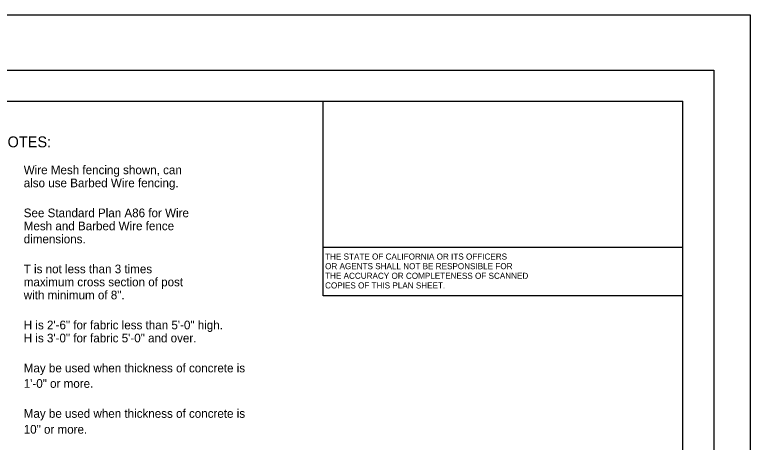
# Model space of a CAD drawing. Extents: x -894 to 866, y -476 to 714.
# Drawn here: x 273 to 866, y 369 to 714 of the extents above; entities that cross this region are included whole.
import ezdxf

# ---------------------------------------------------------------- set-up
doc = ezdxf.new("R2010")
doc.units = 0
doc.layers.add('10 Sheet Format', color=7, linetype='Continuous')
doc.layers.add('57 Undefined', color=7, linetype='Continuous')

msp = doc.modelspace()

# ---------------------------------------------------------------- linework, layer by layer
at = {"layer": '10 Sheet Format'}
for p, q in [((836.58, 668.95), (836.58, 668.95)), ((-813.45, 643.96), (811.54, 643.96)), ((521.56, 525.89), (521.56, 643.96)), ((811.54, -406.04), (811.54, 643.96)), ((811.54, 525.89), (521.56, 525.89)), ((521.56, 487.06), (521.56, 525.89)), ((811.54, 487.06), (521.56, 487.06))]:
    msp.add_line(p, q, dxfattribs=at)
for points in [[(-894.05, 713.56), (865.95, 713.56), (865.95, -476.44), (-894.05, -476.44)], [(-863.43, 668.96), (836.57, 668.96), (836.57, -431.04), (-863.43, -431.04)], [(-863.43, 668.96), (836.57, 668.96), (836.57, -431.04), (-863.43, -431.04)]]:
    msp.add_lwpolyline(points, close=True, dxfattribs=at)

# ---------------------------------------------------------------- texts
for s, p in [('THE STATE OF CALIFORNIA OR ITS OFFICERS', (523.16, 516.25)), ('OR AGENTS SHALL NOT BE RESPONSIBLE FOR', (523.16, 508.5)), ('THE ACCURACY OR COMPLETENESS OF SCANNED', (523.16, 500.75)), ('COPIES OF THIS PLAN SHEET.', (523.16, 493))]:
    msp.add_text(s, height=4.9, dxfattribs=at).set_placement(p)
at = {"layer": '57 Undefined'}
for s, height, p in [('NOTES:', 8.75, (258.74, 606.74)), ('Wire Mesh fencing shown, can', 7, (280.22, 585.04)), ('also use Barbed Wire fencing.', 7, (280.22, 574.54)), ('See Standard Plan A86 for Wire', 7, (280.22, 550.38)), ('Mesh and Barbed Wire fence', 7, (280.22, 539.88)), ('dimensions.', 7, (280.22, 529.38)), ('T is not less than 3 times', 7, (280.22, 505.22)), ('maximum cross section of post', 7, (280.22, 494.72)), ('with minimum of 8".', 7, (280.22, 484.22)), ('H is 2\'-6" for fabric less than 5\'-0" high.', 7, (280.22, 460.06)), ('H is 3\'-0" for fabric 5\'-0" and over.', 7, (280.22, 449.56)), ('May be used when thickness of concrete is', 7, (280.22, 425.4)), ('1\'-0" or more.', 7, (280.22, 412.93)), ('May be used when thickness of concrete is', 7, (280.22, 388.77)), ('10" or more.', 7, (280.22, 375.98))]:
    msp.add_text(s, height=height, dxfattribs=at).set_placement(p)

doc.saveas('drawing.dxf')
